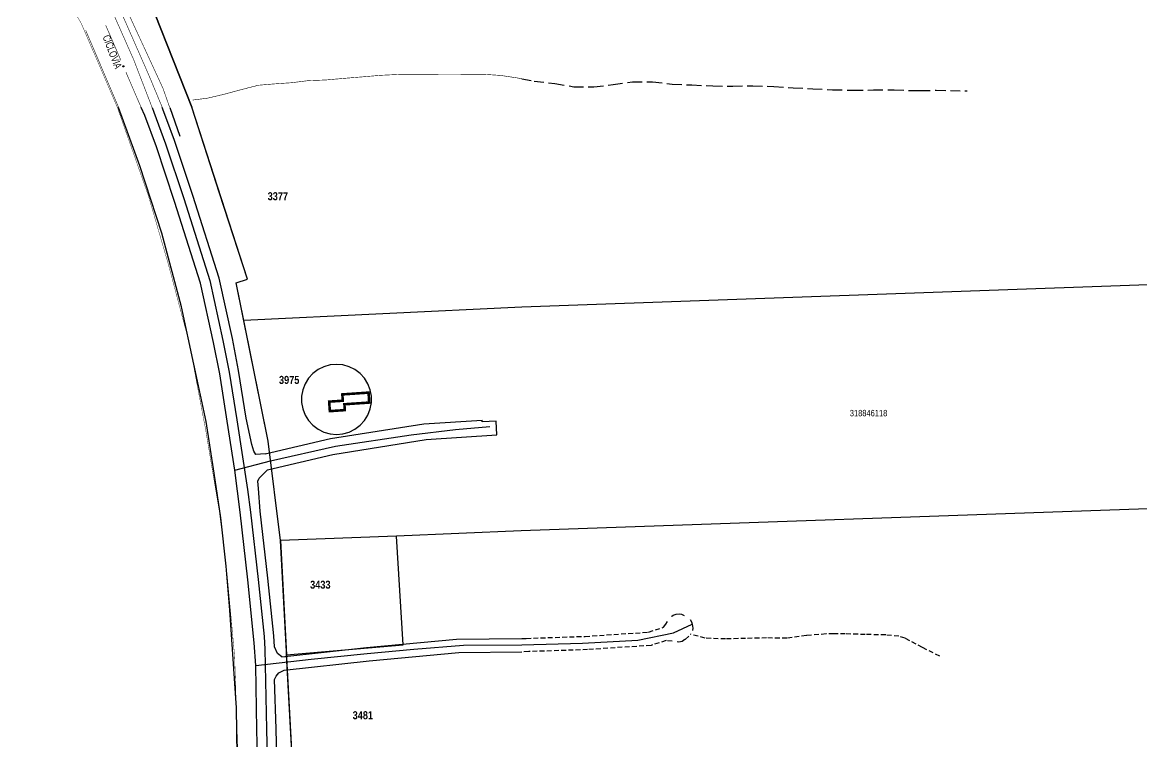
# Model space of a CAD drawing. Extents: x 204834 to 208707, y 4853033 to 4855981.
# Drawn here: x 205640.3 to 205990, y 4853521.1 to 4853746 of the extents above; entities that cross this region are included whole.
import ezdxf
from ezdxf.enums import TextEntityAlignment as Align

# ---------------------------------------------------------------- set-up
doc = ezdxf.new("R2010")
doc.units = 0
doc.header["$LTSCALE"] = 1.5
doc.header["$MEASUREMENT"] = 0
for name, pattern in [('TRACO_05', [11, 7, -1, 0.5, -1, 0.5, -1]), ('TRACO_15', [3, 2, -1]), ('TRACO_25', [8, 3, -1, 1, -1, 1, -1])]:
    doc.linetypes.add(name, pattern=pattern)
for name, color, linetype in [('CD-MALHA-LOTES', 40, 'CONTINUOUS'), ('CD_TXT_QUADRA', 7, 'CONTINUOUS'), ('HD-LAGOS-PERENE', 170, 'CONTINUOUS'), ('HD-VALAS-DRENOS', 170, 'CONTINUOUS'), ('LM-LIM-SETOR-FISCAL', 7, 'CONTINUOUS'), ('RU-QUADRAS', 6, 'CONTINUOUS'), ('SV-CAMINHO-TRILHA', 20, 'CONTINUOUS'), ('SV-EIXO-ROD-ESTR', 7, 'CONTINUOUS'), ('SV-EIXO-RUA-N-PAV', 6, 'CONTINUOUS'), ('SV-EIXO-RUA-PAV', 20, 'CONTINUOUS'), ('SV-EST-MUNIC-PAV', 1, 'CONTINUOUS'), ('SV-FX-DOM-EST', 20, 'CONTINUOUS'), ('SV-PONTE-BUEIRO', 249, 'CONTINUOUS'), ('SV-ROD-ESTADUAIS', 20, 'CONTINUOUS'), ('SV-RUA-PAVIM-S-GUIA-C-GUIA', 7, 'CONTINUOUS'), ('SV-TXT-ROD-EST', 20, 'CONTINUOUS'), ('Th_NmrPort', 7, 'CONTINUOUS')]:
    doc.layers.add(name, color=color, linetype=linetype)
doc.styles.add('ARIAL', font='ARIAL.TTF')
doc.styles.get("Standard").update_dxf_attribs({"font": 'swisscbo.ttf'})
doc.linetypes.add('Limite', pattern='A,20,-3,[130,ltypeshp.shx,S=6.35,R=0,X=0,Y=0],-3,20', length=46)

msp = doc.modelspace()

# ---------------------------------------------------------------- linework, layer by layer
at = {"layer": 'CD-MALHA-LOTES', "linetype": 'Continuous'}
for p, q in [((206100.88, 4853667.84), (205796.37, 4853656.93)), ((205796.37, 4853656.93), (205709.47, 4853652.79)), ((206105.56, 4853597.82), (205796.21, 4853587.01)), ((205796.21, 4853587.01), (205757.25, 4853585.32)), ((205759.28, 4853551.39), (205757.25, 4853585.32)), ((205722.87, 4853548.23), (205759.28, 4853551.39))]:
    msp.add_line(p, q, dxfattribs=at)
at = {"layer": 'CD-MALHA-LOTES', "linetype": 'Continuous', "flags": 128}
msp.add_lwpolyline([(205675.87, 4853763.5), (205693.28, 4853719.48)], dxfattribs=at)
at = {"layer": 'CD-MALHA-LOTES', "linetype": 'Continuous'}
for points in [[(205709.47, 4853652.79), (205707.09, 4853664.57), (205710.61, 4853665.67), (205701.94, 4853692.58), (205693.28, 4853719.48)], [(205720.94, 4853583.94), (205717.09, 4853615.03), (205709.47, 4853652.79)], [(205757.25, 4853585.32), (205720.94, 4853583.94)], [(205720.94, 4853583.94), (205722.87, 4853548.23)], [(205725.94, 4853491.4), (205724.4, 4853519.82), (205722.87, 4853548.23)]]:
    msp.add_lwpolyline(points, dxfattribs=at)
at = {"layer": 'HD-LAGOS-PERENE'}
msp.add_lwpolyline([(205738.46, 4853639.05), (205736.44, 4853638.86), (205734.5, 4853638.31), (205732.69, 4853637.41), (205731.07, 4853636.19), (205729.71, 4853634.69), (205728.65, 4853632.97), (205727.92, 4853631.09), (205727.54, 4853629.1), (205727.54, 4853627.08), (205727.92, 4853625.09), (205728.65, 4853623.2), (205729.71, 4853621.48), (205731.07, 4853619.99), (205732.69, 4853618.77), (205734.5, 4853617.87), (205736.44, 4853617.31), (205738.46, 4853617.13), (205740.47, 4853617.31), (205742.42, 4853617.87), (205744.23, 4853618.77), (205745.84, 4853619.99), (205747.2, 4853621.48), (205748.27, 4853623.2), (205749, 4853625.09), (205749.37, 4853627.08), (205749.37, 4853629.1), (205749, 4853631.09), (205748.27, 4853632.97), (205747.2, 4853634.69), (205745.84, 4853636.19), (205744.23, 4853637.41), (205742.42, 4853638.31), (205740.47, 4853638.86)], close=True, dxfattribs=at)
at = {"layer": 'HD-VALAS-DRENOS', "linetype": 'TRACO_05', "const_width": 0.18}
for points in [[(205657.46, 4853783.37), (205684.24, 4853725.37), (205686.34, 4853719.37)], [(205670.4, 4853719.37), (205660.1, 4853743.45)]]:
    msp.add_lwpolyline(points, dxfattribs=at)
at = {"layer": 'HD-VALAS-DRENOS'}
for points in [[(205703.02, 4853438.19), (205704.66, 4853453), (205706.07, 4853472.32), (205706.62, 4853485.85), (205707.55, 4853509.22), (205707.27, 4853531.66), (205705.16, 4853562.24), (205704.04, 4853575.93), (205702.29, 4853591.09), (205700.24, 4853604.99), (205697.73, 4853621.22), (205690.04, 4853657.07), (205683.86, 4853680.01), (205677.05, 4853701.07), (205670.4, 4853719.36)], [(205686.34, 4853719.36), (205689.56, 4853710.41)]]:
    msp.add_lwpolyline(points, dxfattribs=at)
at = {"layer": 'LM-LIM-SETOR-FISCAL', "linetype": 'Limite', "ltscale": 0.1, "const_width": 0.13, "flags": 128}
msp.add_lwpolyline([(208132.13, 4853213.19), (208114.89, 4853209.76), (208079.6, 4853197.34), (208051.55, 4853180.72), (208025.58, 4853147.48), (208008.96, 4853121.51), (207990.27, 4853095.54), (207977.18, 4853074.27), (207977.18, 4853074.27), (207977.25, 4853074.22), (207977.18, 4853074.27), (207956.1, 4853085.93), (207945.82, 4853090.68), (207936.07, 4853099.64), (207925.79, 4853113.08), (207912.87, 4853122.04), (207901.27, 4853129.42), (207885.99, 4853134.43), (207866.22, 4853130.48), (207857.06, 4853117.3), (207855.74, 4853109.65), (207854.29, 4853104.12), (207849.81, 4853098.58), (207843.48, 4853094.63), (207832.35, 4853091.47), (207826.81, 4853088.04), (207822.46, 4853090.02), (207820.49, 4853094.5), (207817.85, 4853098.72), (207811.26, 4853102.27), (207805.07, 4853103.59), (207799.14, 4853104.38), (207790.7, 4853104.38), (207787.01, 4853100.03), (207786.62, 4853093.31), (207788.2, 4853087.12), (207790.57, 4853079.61), (207790.97, 4853071.24), (207790.84, 4853064.52), (207788.33, 4853057.66), (207782.8, 4853050.28), (207778.71, 4853047.25), (207773.44, 4853045.67), (207762.04, 4853043.3), (207754.13, 4853041.45), (207747.15, 4853035.92), (207736.87, 4853033.41), (207724.88, 4853033.81), (207719.34, 4853036.97), (207718.29, 4853046.46), (207718.15, 4853057.73), (207718.02, 4853064.06), (207716.7, 4853070.78), (207713.41, 4853075.39), (207708.27, 4853076.71), (207703.66, 4853075.26), (207699.7, 4853071.57), (207695.82, 4853066.3), (207691.07, 4853063.26), (207679.08, 4853063.26), (207668.54, 4853066.43), (207663.92, 4853071.17), (207660.23, 4853076.31), (207656.54, 4853081.71), (207653.12, 4853086.99), (207651.8, 4853094.76), (207650.35, 4853101.35), (207645.47, 4853108.07), (207638.75, 4853112.42), (207633.48, 4853114.13), (207625.51, 4853116.05), (207616.55, 4853118.55), (207607.72, 4853121.45), (207599.15, 4853123.03), (207589.26, 4853124.48), (207579.64, 4853122.9), (207567.98, 4853122.5), (207563.63, 4853123.29), (207559.41, 4853125.53), (207549.66, 4853131.07), (207540.31, 4853134.1), (207534.9, 4853135.16), (207526.34, 4853135.42), (207517.37, 4853134.63), (207509.86, 4853132.26), (207501.03, 4853132.12), (207496.16, 4853134.1), (207489.44, 4853138.19), (207485.09, 4853140.95), (207483.24, 4853145.3), (207433.38, 4853135.75), (207434.67, 4853127.72), (207426.82, 4853124.81), (207415.73, 4853122.98), (207396.77, 4853120.95), (207392.49, 4853119.11), (207387.47, 4853118.39), (207381.3, 4853117.24), (207376.56, 4853116.38), (207369.1, 4853115.23), (207357.97, 4853112.75), (207344.5, 4853111.15), (207333.42, 4853111.36), (207328.77, 4853111.37), (207320.7, 4853109.57), (207319.42, 4853105.86), (207317.92, 4853104.36), (207313.42, 4853103), (207306.84, 4853102), (207303.18, 4853099.75), (207300.74, 4853099.94), (207297.24, 4853101.27), (207294.36, 4853102.41), (207290.13, 4853102.41), (207285.91, 4853101.58), (207283.75, 4853100.66), (207281.89, 4853098.7), (207278.14, 4853097.67), (207267.11, 4853095.09), (207250.59, 4853091.4), (207242.24, 4853089.87), (207232.02, 4853089.01), (207225.74, 4853087.76), (207218.42, 4853086.81), (207208.78, 4853084.88), (207201.06, 4853083.36), (207192.55, 4853081.52), (207188.75, 4853080.47), (207183.81, 4853079.34), (207181.54, 4853078.81), (207178.97, 4853078.21), (207175.42, 4853077.24), (207161.51, 4853073.61), (207134.62, 4853067.5), (207121.18, 4853063.43), (207109.77, 4853060.98), (207083.02, 4853055.24), (207071.92, 4853053.66), (207063.04, 4853052.2), (207057.57, 4853051.22), (207048.59, 4853049.32), (207041.5, 4853047.9), (207028.02, 4853045.07), (207018.95, 4853043.22), (207009.04, 4853041.02), (207007.25, 4853052.87), (207006.42, 4853057.28), (207004.98, 4853065.92), (207003.06, 4853076.97), (207001.71, 4853082.51), (207000.15, 4853089.03), (206998.25, 4853095.75), (206995.98, 4853101.99), (206993.74, 4853107.81), (206987.39, 4853105.57), (206977.81, 4853100.47), (206967.6, 4853097.61), (206962.59, 4853093.58), (206958.92, 4853089.46), (206955.6, 4853082.5), (206950.01, 4853078.17), (206943.28, 4853074.5), (206936.66, 4853071.45), (206932.61, 4853069.6), (206929.01, 4853068.36), (206924.61, 4853067.87), (206920.58, 4853068.19), (206915.12, 4853068.72), (206902.95, 4853070.8), (206891.38, 4853067.85), (206880.4, 4853065.73), (206872.64, 4853064.04), (206858.24, 4853060.22), (206847.8, 4853057.54), (206840.17, 4853055.43), (206828.46, 4853052.32), (206822.53, 4853050.63), (206811.52, 4853047.66), (206803.01, 4853045.24), (206783.97, 4853039.27), (206779.35, 4853035.22), (206768.83, 4853039.64), (206726.11, 4853063.48), (206713.2, 4853068.45), (206676.44, 4853090.31), (206672.42, 4853095.9), (206668.43, 4853097.71), (206665.78, 4853098.35), (206614.27, 4853094.76), (206560.2, 4853092.06), (206527.07, 4853088.1), (206526.63, 4853090.28), (206436.89, 4853085.62), (206403.59, 4853083.9), (206378.69, 4853082.54), (206306.59, 4853077.18), (206281.43, 4853073.09), (206250.76, 4853068.13), (206249.32, 4853067.81), (206241.73, 4853106.06), (206174.74, 4853099.25), (206115.25, 4853096.39), (206097.24, 4853093.29), (206088.22, 4853093.5), (206047.56, 4853092.24), (205987.11, 4853086.63), (205973.22, 4853086.23), (205954.27, 4853084.91), (205875.14, 4853081.42), (205864.61, 4853080.53), (205796.33, 4853076.78), (205791.35, 4853076.88), (205760.46, 4853075.4), (205708.12, 4853073.2), (205697.96, 4853072.98), (205694.02, 4853072.84), (205648.48, 4853073.83), (205657.67, 4853139.89), (205663.09, 4853176.52), (205673.5, 4853240.08), (205679.81, 4853273), (205682.39, 4853291.1), (205686.45, 4853319.25), (205690.23, 4853344.16), (205693.06, 4853366.18), (205695.8, 4853385.06), (205698.77, 4853405.47), (205701.84, 4853427.15), (205703.38, 4853440.04), (205705.6, 4853461.25), (205707.13, 4853485.05), (205708.09, 4853504.93), (205707.25, 4853529.87), (205706.63, 4853547.82), (205704.33, 4853573.07), (205701.82, 4853593.22), (205697.65, 4853618.26), (205692.43, 4853645.81), (205685.96, 4853670.23), (205679.7, 4853691.73), (205670, 4853719.35), (205658.78, 4853745.51), (205610.54, 4853829.65), (205562.78, 4853902.04), (205476.94, 4854024.43), (205418.69, 4854109.18), (205356.81, 4854200.14), (205285.27, 4854304.56), (205232.63, 4854379.82), (205148.32, 4854500.33), (205059.6, 4854625.34), (204995.99, 4854716.47), (204934.98, 4854801.22), (204887.55, 4854871.19), (204871.08, 4854893.76), (204835.64, 4854946.28), (204834.25, 4854948.2), (204845.64, 4854959.83), (204876.75, 4854964.71), (204914.35, 4854970.84), (204996.87, 4854983.31), (205090.66, 4854997.71), (205105.98, 4854999.94), (205187.94, 4855012.05), (205245.94, 4855021.11), (205272.68, 4855025.85), (205289.82, 4855028.52), (205353.63, 4855038.1), (205379.87, 4855044.32), (205380.17, 4855053.59), (205399.55, 4855054.95), (205426.54, 4855056.03), (205437.99, 4855056.62), (205499.63, 4855060.67), (205539.31, 4855063.19), (205567.09, 4855064.98), (205582.41, 4855066.09), (205635.91, 4855070), (205692.95, 4855073.42), (205739.37, 4855076.32), (205755.85, 4855076.88), (205779.09, 4855078.91), (205796.39, 4855080.33), (205832.27, 4855082.2), (205855.36, 4855083.58), (205884.96, 4855084.97), (205904.85, 4855085.43), (205945.85, 4855088.06), (205975.45, 4855089.94), (205990.04, 4855090.61), (206010.45, 4855091.62), (206021.42, 4855091.93), (206022.38, 4855094.63), (206023.19, 4855099.07), (206023.73, 4855105.32), (206023.73, 4855114.57), (206023.61, 4855122.77), (206023.73, 4855128.91), (206023.31, 4855148.74), (206059.09, 4855155.08), (206090.43, 4855139.24), (206138.56, 4855111.07), (206178.75, 4855088.19), (206206.79, 4855072.52), (206222.46, 4855062.86), (206230.38, 4855057.64), (206237.19, 4855052.51), (206245.02, 4855046.96), (206277.61, 4855028.92), (206315.11, 4855009.06), (206322.43, 4855004.94), (206334.61, 4854998.15), (206344.05, 4854991.94), (206370.01, 4854978.16), (206377.13, 4854974.52), (206383.62, 4854970.88), (206391.86, 4854965.97), (206400.96, 4854960.99), (206409.67, 4854956.24), (206418.06, 4854951.81), (206428.03, 4854946.58), (206436.74, 4854941.99), (206446.39, 4854936.45), (206454.94, 4854931.86), (206463.33, 4854927.27), (206473.94, 4854921.41), (206483.44, 4854916.66), (206493.49, 4854911.28), (206502.2, 4854906.53), (206509.16, 4854902.73), (206517.55, 4854899.17), (206528.48, 4854896), (206549.69, 4854889.67), (206564.41, 4854883.97), (206567.2, 4854879.08), (206570.83, 4854883.26), (206576.05, 4854891.17), (206582.86, 4854902.57), (206588.24, 4854910.17), (206594.1, 4854919.67), (206601.38, 4854929.09), (206611.99, 4854937.95), (206625.76, 4854949.98), (206640.32, 4854965.18), (206646.34, 4854973.73), (206650.93, 4854980.7), (206656.31, 4854989.4), (206659.8, 4854993.84), (206666.37, 4855000.56), (206674.91, 4855008.32), (206682.51, 4855016.24), (206687.1, 4855021.3), (206689.8, 4855026.21), (206695.97, 4855035.87), (206702.46, 4855046.95), (206709.74, 4855060.01), (206715.44, 4855068.88), (206721.77, 4855075.21), (206727.79, 4855082.65), (206732.22, 4855088.66), (206736.5, 4855097.05), (206739.58, 4855106.79), (206740.85, 4855116.29), (206741.17, 4855125.63), (206741.64, 4855134.02), (206741.17, 4855142.09), (206742.12, 4855150.72), (206742.75, 4855160.06), (206742.43, 4855173.36), (206743.07, 4855183.81), (206745.76, 4855192.36), (206748.45, 4855197.74), (206758.11, 4855205.5), (206768.24, 4855208.82), (206775.2, 4855210.56), (206778.84, 4855212.3), (206783.44, 4855216.26), (206786.6, 4855221.64), (206789.29, 4855225.29), (206792.14, 4855229.4), (206795.63, 4855232.73), (206801.01, 4855234.47), (206808.45, 4855236.21), (206816.52, 4855237.63), (206822.22, 4855240.17), (206827.6, 4855242.54), (206831.4, 4855244.28), (206836.63, 4855244.44), (206839.95, 4855243.97), (206842.19, 4855243.65), (206845.62, 4855240.46), (206849.62, 4855235.99), (206854.58, 4855232.12), (206859.64, 4855229.78), (206864.76, 4855227.39), (206870.2, 4855225.04), (206874.73, 4855222.3), (206878.92, 4855219.29), (206882.98, 4855215.83), (206887.98, 4855212.7), (206893.95, 4855209.85), (206900.29, 4855207.85), (206907.15, 4855206.19), (206913.73, 4855205.04), (206920.81, 4855203.6), (206927.56, 4855201.94), (206933.6, 4855200.48), (206939.89, 4855199.17), (206945.67, 4855197.5), (206951.88, 4855196.77), (206955.65, 4855197.17), (206957.31, 4855197.34), (206961.86, 4855199.66), (206966.53, 4855198.43), (206972.05, 4855197.76), (206977.41, 4855196.39), (206983.23, 4855195.87), (206988.52, 4855195.58), (206994.38, 4855194.99), (206999.44, 4855194.4), (207005.61, 4855193.62), (207012.36, 4855193.6), (207017.57, 4855195.37), (207023.03, 4855199.41), (207027.73, 4855202.05), (207032.27, 4855204.91), (207036.83, 4855207.98), (207041.71, 4855210.66), (207047.65, 4855212.46), (207053.63, 4855214.05), (207060.03, 4855216.42), (207065.62, 4855219.18), (207071.3, 4855222.28), (207076, 4855226.44), (207079.82, 4855231.03), (207081.1, 4855236.76), (207082.6, 4855241.31), (207088.02, 4855243.94), (207090.58, 4855249.59), (207089.81, 4855256.18), (207088.3, 4855261.39), (207091.68, 4855264.78), (207096.44, 4855266.15), (207101.11, 4855269.63), (207105.02, 4855274.18), (207109.74, 4855275.56), (207115.56, 4855275.11), (207120.83, 4855274.22), (207125.84, 4855273.37), (207131.74, 4855271.63), (207137.13, 4855270.1), (207140.28, 4855270.08), (207149.52, 4855272.92), (207159.75, 4855279.15), (207168.21, 4855287.16), (207178.44, 4855293.84), (207190.46, 4855299.18), (207198.91, 4855306.29), (207210.48, 4855312.52), (207226.05, 4855320.31), (207238.96, 4855331.88), (207248.75, 4855350.57), (207250.97, 4855379.94), (207256.76, 4855404.86), (207263.43, 4855423.99), (207271.89, 4855446.69), (207282.57, 4855472.94), (207294.81, 4855494.97), (207326.84, 4855524.34), (207365.56, 4855558.16), (207387.07, 4855586.87), (207407.16, 4855615.16), (207422.96, 4855638.92), (207434.53, 4855666.07), (207438.09, 4855689.65), (207436.31, 4855734.15), (207437.65, 4855776.65), (207435.87, 4855804.68), (207437.2, 4855838.5), (207442.99, 4855862.09), (207450.11, 4855888.79), (207460.34, 4855908.81), (207484.89, 4855935.84), (207514.89, 4855951.47), (207555.87, 4855955.7), (207618.39, 4855944.29), (207657.68, 4855935.84), (207679.23, 4855930.77), (207701.08, 4855927.5), (207727.34, 4855933.29), (207757.59, 4855943.08), (207797.2, 4855948.42), (207840.36, 4855943.52), (207880.86, 4855931.06), (207908.47, 4855922.08), (207928.08, 4855916.75), (207978.98, 4855907.33), (207988.92, 4855905.77), (208022.36, 4855902.14), (208058.85, 4855901.25), (208090, 4855903.03), (208114.96, 4855908.68), (208130.68, 4855913.81), (208161.85, 4855928.41), (208188.89, 4855948.62), (208218.29, 4855981.06), (208246.45, 4855971.34), (208278.32, 4855947.49), (208315.9, 4855902.87), (208367.57, 4855812.45), (208407.49, 4855740.82), (208443.9, 4855682.11), (208501.44, 4855564.09), (208520.23, 4855513.59), (208554.28, 4855420.83), (208582.46, 4855346.85), (208608.3, 4855254.08), (208634.13, 4855164.83), (208662.31, 4855069.71), (208689.32, 4854981.64), (208696.37, 4854928.8), (208702.51, 4854871.1), (208702.64, 4854844.17), (208698.6, 4854815.34), (208685.17, 4854772.09), (208669.12, 4854736.78), (208666.53, 4854731.08), (208618.81, 4854675.16), (208569.26, 4854639.06), (208558.41, 4854631.16), (208530.44, 4854622.7), (208494.29, 4854611.78), (208442.09, 4854593.13), (208386.91, 4854561.82), (208367.53, 4854543.92), (208320.55, 4854507.76), (208301.91, 4854481.66), (208287, 4854448.85), (208272.08, 4854390.69), (208264.63, 4854342.97), (208264.41, 4854341.07), (208259.41, 4854296.74), (208259.41, 4854241.19), (208259.41, 4854191.98), (208256.43, 4854122.63), (208248.97, 4854065.96), (208232.56, 4854015.63), (208216.16, 4853966.42), (208198.26, 4853911.24), (208184.84, 4853872.46), (208177.39, 4853828.47), (208173.66, 4853792.31), (208166.95, 4853749.8), (208162.4, 4853719.3), (208164.42, 4853685.56), (208172.06, 4853630.34), (208197.55, 4853545.38), (208223.89, 4853510.55), (208245.13, 4853460.42), (208259.57, 4853406.68), (208260.42, 4853403.5), (208260.52, 4853398.64), (208261.27, 4853362.72), (208252.77, 4853293.05), (208222.19, 4853252.27), (208166.97, 4853226.79)], close=True, dxfattribs=at)
at = {"layer": 'RU-QUADRAS', "linetype": 'Continuous'}
msp.add_lwpolyline([(206045.81, 4853390.23), (205960.19, 4853384.53), (205958.39, 4853479.13), (205766.59, 4853467.37), (205767.49, 4853447.66), (205722.47, 4853445.15), (205725.72, 4853464.62), (205725.94, 4853491.4), (205720.94, 4853583.94), (205717.09, 4853615.03), (205707.09, 4853664.57), (205710.61, 4853665.67), (205693.28, 4853719.48), (205675.87, 4853763.5), (205670.41, 4853762.88), (205658.8, 4853784.72), (205717.78, 4853789.69), (205832.77, 4853793.56), (205925.12, 4853799.17), (205969.98, 4853800.67), (205982.02, 4853803.35), (206012.44, 4853803.15)], dxfattribs=at)
at = {"layer": 'SV-CAMINHO-TRILHA', "linetype": 'TRACO_15', "const_width": 0.18}
msp.add_lwpolyline([(205796.35, 4853728.32), (205795.05, 4853728.58), (205789.74, 4853729.37), (205784.42, 4853729.73), (205779.21, 4853729.74), (205773.86, 4853729.78), (205768.23, 4853729.74), (205763.18, 4853729.7), (205757.85, 4853729.68), (205752.42, 4853729.42), (205746.24, 4853728.9), (205740.64, 4853728.44), (205735.08, 4853727.95), (205729.68, 4853727.75), (205724.39, 4853727.09), (205719.07, 4853726.73), (205714, 4853726.3), (205708.41, 4853724.85), (205703.17, 4853723.44), (205698.09, 4853722.25), (205693.57, 4853721.68)], dxfattribs=at)
at = {"layer": 'SV-CAMINHO-TRILHA', "linetype": 'TRACO_15'}
msp.add_lwpolyline([(205796.35, 4853728.32), (205800.22, 4853727.57), (205806.68, 4853726.81), (205812.6, 4853725.85), (205818.86, 4853725.82), (205824.9, 4853726.5), (205830.96, 4853727.34), (205837.2, 4853727.37), (205843.34, 4853726.68), (205849.49, 4853726.41), (205856.03, 4853726.07), (205862.32, 4853726.06), (205868.52, 4853726.11), (205875.13, 4853725.91), (205881.18, 4853725.46), (205887.24, 4853725.23), (205893.48, 4853724.9), (205900.02, 4853724.78), (205906.2, 4853724.83), (205912.71, 4853724.86), (205919.17, 4853724.64), (205920.98, 4853724.66), (205925.8, 4853724.73), (205935.47, 4853724.55)], dxfattribs=at)
at = {"layer": 'SV-CAMINHO-TRILHA', "linetype": 'TRACO_15', "ltscale": 0.5}
msp.add_lwpolyline([(205926.94, 4853547.78), (205921.57, 4853550.53), (205916.1, 4853553.43), (205914.15, 4853554.08), (205910.05, 4853554.44), (205903.69, 4853554.59), (205897.43, 4853554.8), (205893.81, 4853554.78), (205891.41, 4853554.76), (205885.27, 4853554.26), (205879.18, 4853553.42), (205872.83, 4853553.52), (205866.29, 4853553.37), (205860.01, 4853553.2), (205853.63, 4853553.44), (205849.12, 4853554.66)], dxfattribs=at)
at = {"layer": 'SV-EIXO-ROD-ESTR', "const_width": 0.18}
for points in [[(205671.1, 4853734.07), (205666.35, 4853745.09)], [(205677.42, 4853719.37), (205672.68, 4853730.39)]]:
    msp.add_lwpolyline(points, dxfattribs=at)
at = {"layer": 'SV-EIXO-ROD-ESTR'}
msp.add_lwpolyline([(205671.84, 4853732.05), (205671.8, 4853732.07), (205671.76, 4853732.1), (205671.74, 4853732.12), (205671.72, 4853732.16), (205671.71, 4853732.19), (205671.71, 4853732.23), (205671.71, 4853732.27), (205671.73, 4853732.31), (205671.76, 4853732.35), (205671.78, 4853732.37), (205671.82, 4853732.39), (205671.85, 4853732.4), (205671.89, 4853732.4), (205671.93, 4853732.4), (205671.97, 4853732.38), (205672.01, 4853732.35), (205672.03, 4853732.33), (205672.05, 4853732.29), (205672.06, 4853732.26), (205672.06, 4853732.22), (205672.06, 4853732.18), (205672.04, 4853732.14), (205672.01, 4853732.1), (205671.99, 4853732.08), (205671.95, 4853732.06), (205671.92, 4853732.05), (205671.88, 4853732.05), (205671.84, 4853732.05)], close=True, dxfattribs=at)
for points in [[(205671.84, 4853732.05), (205671.71, 4853732.27)], [(205671.82, 4853732.06), (205671.71, 4853732.24)], [(205671.8, 4853732.07), (205671.71, 4853732.23)], [(205671.86, 4853732.05), (205671.72, 4853732.29)], [(205671.88, 4853732.05), (205671.73, 4853732.31)], [(205671.9, 4853732.05), (205671.74, 4853732.33)], [(205671.92, 4853732.05), (205671.76, 4853732.35)], [(205671.94, 4853732.06), (205671.77, 4853732.35)], [(205671.95, 4853732.06), (205671.78, 4853732.37)], [(205671.97, 4853732.07), (205671.8, 4853732.38)], [(205671.99, 4853732.08), (205671.82, 4853732.39)], [(205672, 4853732.09), (205671.83, 4853732.39)], [(205672.01, 4853732.1), (205671.85, 4853732.4)], [(205672.03, 4853732.12), (205671.87, 4853732.4)], [(205672.04, 4853732.14), (205671.89, 4853732.4)], [(205672.04, 4853732.16), (205671.91, 4853732.4)], [(205672.06, 4853732.18), (205671.93, 4853732.4)], [(205672.05, 4853732.21), (205671.95, 4853732.38)], [(205672.06, 4853732.22), (205671.97, 4853732.38)], [(205672.06, 4853732.25), (205671.99, 4853732.36)], [(205672.06, 4853732.26), (205672.01, 4853732.35)], [(205671.78, 4853732.09), (205671.71, 4853732.2)], [(205671.76, 4853732.1), (205671.71, 4853732.19)], [(205714.34, 4853494.29), (205713.62, 4853524.91), (205713.29, 4853544.85), (205712.79, 4853552), (205710.78, 4853571.65), (205708.32, 4853592.87), (205706.74, 4853605.94), (205704.35, 4853621.25), (205701.98, 4853636.04), (205700.06, 4853645.93), (205696.02, 4853664.44), (205687.88, 4853690.01), (205682.21, 4853707.02), (205678.53, 4853716.88), (205677.42, 4853719.35)]]:
    msp.add_lwpolyline(points, dxfattribs=at)
at = {"layer": 'SV-EIXO-RUA-N-PAV'}
for points in [[(205706.74, 4853605.94), (205717.86, 4853608.92), (205738.13, 4853613.49), (205761.77, 4853617.06), (205775.67, 4853618.65), (205786.4, 4853619.65)], [(205713.29, 4853544.85), (205730.58, 4853546.84), (205748.06, 4853548.63), (205762.6, 4853550.01), (205778.18, 4853551.21), (205796.35, 4853551.41)]]:
    msp.add_lwpolyline(points, dxfattribs=at)
at = {"layer": 'SV-EIXO-RUA-PAV'}
msp.add_lwpolyline([(205796.35, 4853551.41), (205815.29, 4853551.83), (205832.63, 4853552.82), (205843.75, 4853555.14), (205849.64, 4853557.87)], dxfattribs=at)
at = {"layer": 'SV-EST-MUNIC-PAV'}
for points in [[(205680.85, 4853719.36), (205681.36, 4853717.9), (205685.04, 4853708.02), (205690.74, 4853690.94), (205698.93, 4853665.21), (205703, 4853646.53), (205704.94, 4853636.57), (205707.32, 4853621.72), (205710.65, 4853599.97), (205711.6, 4853592.82), (205714.01, 4853571.82), (205715.86, 4853553.96), (205716.1, 4853549.98), (205716.62, 4853524.98), (205717.35, 4853494.22)], [(205716.15, 4853611.03), (205713.24, 4853610.91), (205712.6, 4853611.95), (205711.99, 4853613.97), (205710.27, 4853622.26), (205707.89, 4853637.09), (205705.94, 4853647.14), (205701.83, 4853665.99), (205693.59, 4853691.87), (205687.87, 4853709.02), (205685.42, 4853715.49), (205684.03, 4853719.36)], [(205721.36, 4853547.59), (205720.02, 4853548.66), (205719.06, 4853550.73), (205718.85, 4853554.21), (205716.99, 4853572.15), (205714.59, 4853593.1), (205714.08, 4853600.28), (205713.9, 4853602.51), (205714.33, 4853603.44), (205716.88, 4853606.1)], [(205707.89, 4853365.4), (205705.17, 4853366.43), (205703.76, 4853367.32), (205711.87, 4853418.54), (205716.5, 4853447.4), (205717.85, 4853459.68), (205718.66, 4853471.65), (205720.35, 4853494.14), (205719.62, 4853525.07), (205719.06, 4853540.55), (205719.59, 4853541.59), (205720.49, 4853542.58), (205722.15, 4853543.44)]]:
    msp.add_lwpolyline(points, dxfattribs=at)
at = {"layer": 'SV-FX-DOM-EST', "linetype": 'TRACO_25', "const_width": 0.18}
msp.add_lwpolyline([(205655.29, 4853783.81), (205661.72, 4853770.4), (205670.07, 4853751.7), (205679.75, 4853729.65), (205684.03, 4853719.37)], dxfattribs=at)
at = {"layer": 'SV-PONTE-BUEIRO', "const_width": 0.8}
msp.add_lwpolyline([(205748.69, 4853627.1), (205740.93, 4853626.57), (205741.06, 4853624.74), (205736.38, 4853624.42), (205736.18, 4853627.39), (205740.43, 4853627.68), (205740.29, 4853629.65), (205748.48, 4853630.21)], close=True, dxfattribs=at)
at = {"layer": 'SV-ROD-ESTADUAIS', "const_width": 0.18}
for points in [[(205675.08, 4853734.33), (205660.63, 4853767.03)], [(205680.85, 4853719.37), (205675.08, 4853734.33)]]:
    msp.add_lwpolyline(points, dxfattribs=at)
at = {"layer": 'SV-RUA-PAVIM-S-GUIA-C-GUIA'}
for points in [[(205716.15, 4853611.03), (205736.61, 4853615.82), (205765.74, 4853620.45), (205783.97, 4853621.64)], [(205716.88, 4853606.1), (205737.34, 4853610.89), (205766.47, 4853615.52), (205788.58, 4853616.96), (205788.39, 4853621.24), (205784, 4853621.05), (205783.97, 4853621.64)], [(205721.36, 4853547.59), (205747.85, 4853550.55), (205775.91, 4853553.12), (205796.35, 4853553.37)], [(205722.15, 4853543.44), (205748.64, 4853546.4), (205776.7, 4853548.97), (205796.35, 4853549.21)]]:
    msp.add_lwpolyline(points, dxfattribs=at)
at = {"layer": 'SV-RUA-PAVIM-S-GUIA-C-GUIA', "linetype": 'TRACO_15', "ltscale": 0.5}
for points in [[(205843.12, 4853560.22), (205843.19, 4853560.29), (205843.68, 4853560.62), (205844.55, 4853560.98), (205845.62, 4853561.07), (205846.3, 4853560.93), (205847.07, 4853560.57)], [(205796.35, 4853553.37), (205797.75, 4853553.39), (205816.14, 4853554.01), (205835.96, 4853555.33), (205840.65, 4853556.85), (205841.36, 4853557.81), (205841.91, 4853558.7)], [(205848.92, 4853559.27), (205849.36, 4853558.6), (205849.64, 4853557.87), (205849.83, 4853556.53), (205849.7, 4853555.87)], [(205848.56, 4853554.02), (205847.32, 4853552.99), (205846.43, 4853552.45), (205845.98, 4853552.27), (205845.29, 4853552.22), (205844.92, 4853552.26)], [(205843.32, 4853552.46), (205841.44, 4853552.7), (205836.75, 4853551.18), (205816.93, 4853549.86), (205798.54, 4853549.24), (205796.35, 4853549.21)]]:
    msp.add_lwpolyline(points, dxfattribs=at)

# ---------------------------------------------------------------- texts
at = {"layer": 'CD_TXT_QUADRA', "linetype": 'Continuous', "style": 'ARIAL', "width": 0.7}
msp.add_text('318846118', height=2, dxfattribs=at).set_placement((205904.7, 4853623.81), align=Align.MIDDLE)
at = {"layer": 'SV-TXT-ROD-EST', "style": 'ARIAL', "width": 0.7}
msp.add_text('CICLOVIA', height=2.4, rotation=291, dxfattribs=at).set_placement((205665.33, 4853741.44))
at = {"layer": 'Th_NmrPort', "color": 1}
for s, p in [('3377', (205716.95, 4853691.61)), ('3975', (205720.5, 4853634.18)), ('3433', (205730.23, 4853570.17)), ('3481', (205743.51, 4853529.35))]:
    msp.add_text(s, height=2.5, dxfattribs=at).set_placement(p, align=Align.MIDDLE_LEFT)

doc.saveas('drawing.dxf')
